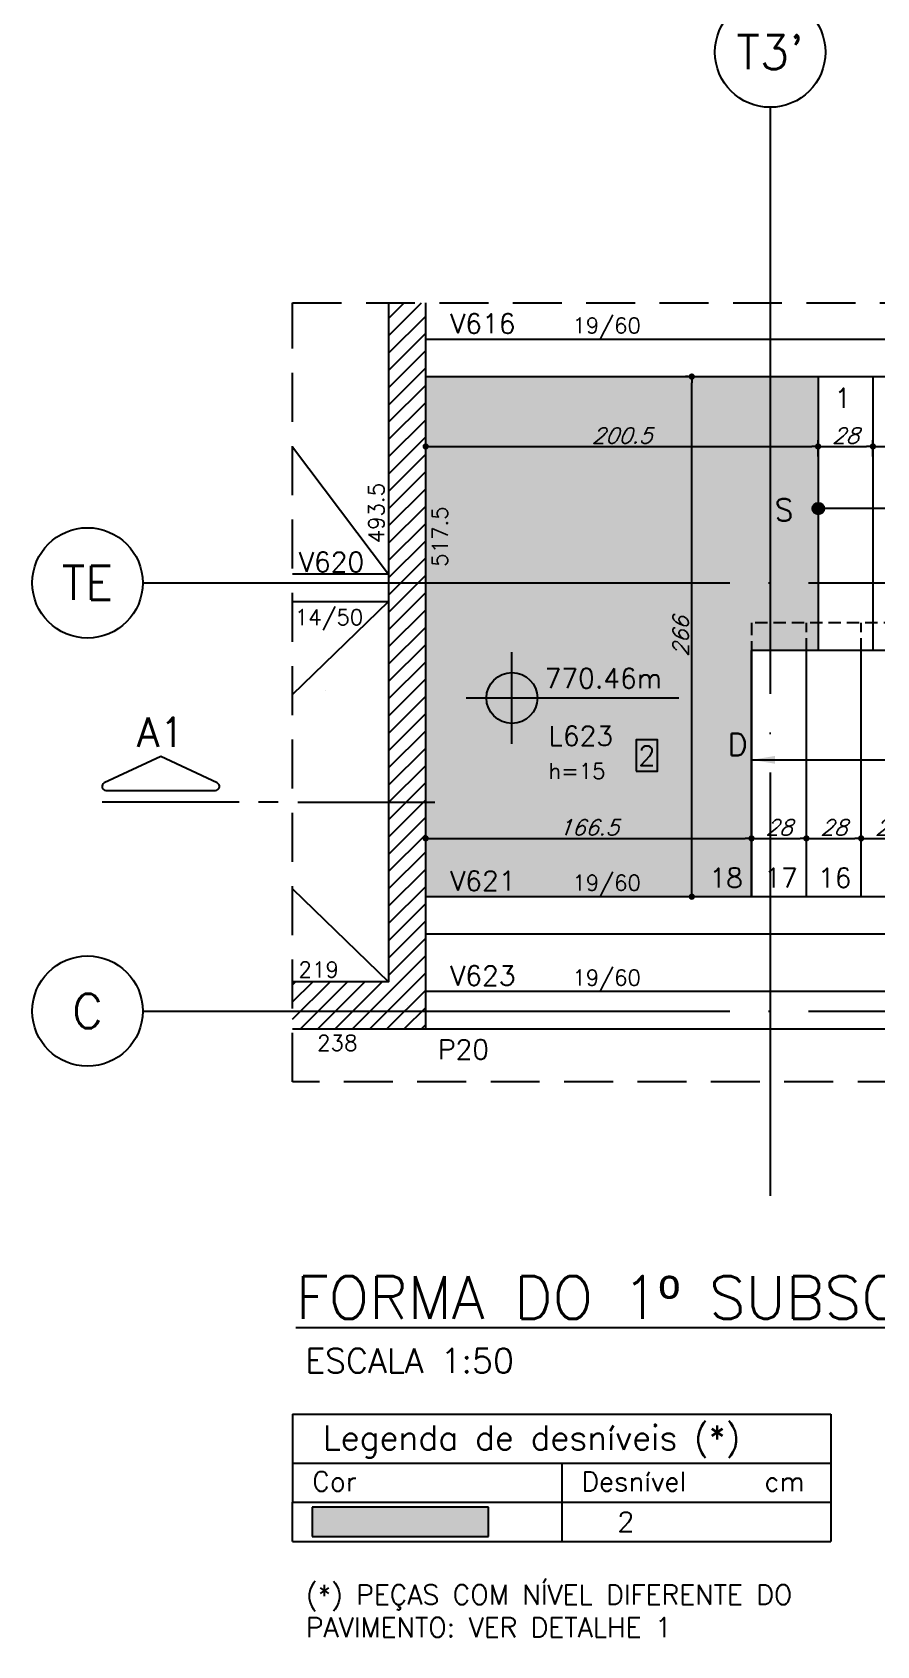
# Model space of a CAD drawing. Header units: millimetres. Extents: x -832 to 3668, y -1574 to 5296.
# Drawn here: x 558 to 990, y 3482 to 4307 of the extents above; entities that cross this region are included whole.
import ezdxf
from ezdxf.enums import TextEntityAlignment as Align

# ---------------------------------------------------------------- set-up
doc = ezdxf.new("R2010")
doc.units = ezdxf.units.MM
doc.header["$LTSCALE"] = 50
doc.linetypes.add('DASHED', pattern=[0.75, 0.5, -0.25])
doc.linetypes.add('EIXO', pattern=[6.8, 6, -0.4, 0, -0.4])
for name, color, linetype in [('242', 12, 'Continuous'), ('AR-TEXTO_REGUA 120_1-200', 4, 'Continuous'), ('F-AUX', 2, 'Continuous'), ('F-AUX-RED', 1, 'Continuous'), ('F-CORTE-INDICAÇÃO', 4, 'Continuous'), ('F-COTAS', 106, 'Continuous'), ('F-DESNIVEL-1', 254, 'Continuous'), ('F-EIXO', 12, 'EIXO'), ('F-ESC NUM', 2, 'Continuous'), ('F-ESC-PROJ', 1, 'Continuous'), ('F-ESCADAS', 2, 'Continuous'), ('F-LAJES', 3, 'Continuous'), ('F-LAJES-DIM', 2, 'Continuous'), ('F-LAJES-NOME', 4, 'Continuous'), ('F-NÍVEL-PLANTA', 2, 'Continuous'), ('F-PILARES-DIM', 172, 'Continuous'), ('F-PILARES-HACH', 174, 'Continuous'), ('F-PILARES-NOME', 170, 'Continuous'), ('F-PILARES-S', 170, 'Continuous'), ('F-TABELA-NÍVEIS', 1, 'Continuous'), ('F-TEXTO', 6, 'Continuous'), ('F-TEXTO-YELLOW', 2, 'Continuous'), ('F-VIGAS', 3, 'Continuous'), ('F-VIGAS-DIM', 2, 'Continuous'), ('F-VIGAS-NOME', 4, 'Continuous'), ('F-VÃO', 1, 'Continuous')]:
    doc.layers.add(name, color=color, linetype=linetype)
doc.layers.add('F-DESNIVEL-2', color=7, linetype='Continuous', true_color=0xffd1e8)
doc.styles.add('5385-ARQ-PB-BAS-PLA-TER-TORRE-A-106-TXT$0$R60-75', font='romans.shx', dxfattribs={"height": 0.1125})
doc.styles.add('CP-TEXT-INCL', font='romans.shx', dxfattribs={"oblique": 20})
doc.styles.add('MCP', font='romans.shx')
doc.styles.add('REGUA-120-esc1_200', font='simplex.shx', dxfattribs={"height": 0.6})
doc.styles.add('ROMANS', font='romans.shx')
doc.dimstyles.new('CP-COTAS-50', dxfattribs={"dimscale": 0.64, "dimtxt": 12.5, "dimasz": 5, "dimexe": 5, "dimexo": 5, "dimgap": 2.5, "dimtad": 1, "dimdec": 1, "dimdsep": 46, "dimtxsty": 'CP-TEXT-INCL', "dimblk1": 'DOT', "dimblk2": 'DOT', "dimsah": 1, "dimcen": 9, "dimclrd": 256, "dimclre": 256, "dimclrt": 256, "dimadec": 0, "dimazin": 0, "dimtfac": 1, "dimtdec": 1, "dimtmove": 2, "dimatfit": 3, "dimldrblk": 'DOT', "dimfxl": 5, "dimtolj": 1, "dimarcsym": 0})
pattern_1 = [(0, (0, 0), (0, 6.985), [5.08, -1.905]), (90, (0, 0), (-6.985, 4e-16), [5.08, -1.905])]

# ---------------------------------------------------------------- blocks, each defined once
blk = doc.blocks.new('*U8')
at = {"layer": 'F-EIXO'}
blk.add_line((0, 0), (0, -556.59), dxfattribs=at)
at = {"layer": 'F-EIXO', "color": 2, "linetype": 'Continuous'}
blk.add_circle((0, 28.21), 28.21, dxfattribs=at)
at = {"layer": 'F-TEXTO', "style": 'ROMANS'}
blk.add_attdef('EIXO', text='', height=17.5, rotation=360, dxfattribs=at).set_placement((0, 28.21), align=Align.MIDDLE_CENTER)
blk = doc.blocks.new('*U7')
at = {"layer": 'F-EIXO'}
blk.add_line((0, 0), (909.22, 0), dxfattribs=at)
at = {"layer": 'F-EIXO', "color": 2, "linetype": 'Continuous'}
blk.add_circle((-28.21, 0), 28.21, dxfattribs=at)
at = {"layer": 'F-TEXTO', "style": 'ROMANS'}
blk.add_attdef('EIXO', text='', height=17.5, dxfattribs=at).set_placement((-28.21, 0), align=Align.MIDDLE_CENTER)
blk = doc.blocks.new('*U9')
at = {"layer": 'F-CORTE-INDICAÇÃO'}
for p, q in [((-100, 0), (-170, 0)), ((-80, 0), (-90, 0)), ((-70, 0), (0, 0))]:
    blk.add_line(p, q, dxfattribs=at)
blk.add_lwpolyline([(-112, 6, 0.802585), (-111.15, 9.81), (-140, 23.26), (-168.85, 9.81, 0.802585), (-168, 6)], format="xyb", close=True, dxfattribs=at)
at = {"layer": 'F-CORTE-INDICAÇÃO', "style": 'ROMANS'}
blk.add_attdef('CORTE', text='', height=15, dxfattribs=at).set_placement((-140, 35.76), align=Align.MIDDLE_CENTER)
at = {"layer": 'F-CORTE-INDICAÇÃO', "color": 2, "style": 'ROMANS'}
blk.add_attdef('FOLHA', text='', height=12, dxfattribs=at).set_placement((-140, -10), align=Align.MIDDLE_CENTER)
blk = doc.blocks.new('*U20')
at = {"layer": 'F-LAJES-DIM', "color": 1}
blk.add_lwpolyline([(0, 0), (11, 0), (11, 16), (0, 16)], close=True, dxfattribs=at)
at = {"layer": 'F-LAJES-DIM', "style": 'MCP'}
blk.add_attdef('DIM', text='', height=10, dxfattribs=at).set_placement((5.5, 8), align=Align.MIDDLE_CENTER)
blk = doc.blocks.new('Nível - Planta')
at = {"layer": 'F-NÍVEL-PLANTA'}
h = blk.add_hatch(color=71, dxfattribs=at)
h.paths.add_polyline_path([(0, 0), (0, 0.26, 0.414214), (-0.26, 0)])
h.paths.add_polyline_path([(0.26, 0), (0, 0), (0, -0.26, 0.414214)])
for p, q in [((0, -0.469), (0, 0.469)), ((-0.469, 0), (1.704, 0))]:
    blk.add_line(p, q, dxfattribs=at)
blk.add_circle((0, 0), 0.26, dxfattribs=at)
at = {"layer": 'F-TEXTO', "color": 3, "style": 'MCP'}
blk.add_attdef('NÍVEL', (0.333, 0.102), '', height=0.2, dxfattribs=at)
blk = doc.blocks.new('_DOT')
at = {"color": 0, "linetype": 'ByBlock'}
blk.add_line((-0.5, 0), (-1, 0), dxfattribs=at)
at = {"color": 0, "linetype": 'ByBlock', "const_width": 0.5}
blk.add_lwpolyline([(-0.25, 0, 1), (0.25, 0, 1)], format="xyb", close=True, dxfattribs=at)
blk = doc.blocks.new('*D186')
at = {"layer": 'DEFPOINTS', "color": 0, "transparency": 16777216}
for p in [(759.46, 3894.72), (925.96, 3894.72), (925.96, 3894.72)]:
    blk.add_point(p, dxfattribs=at)
at = {"layer": 'F-COTAS', "lineweight": -2, "transparency": 16777216}
blk.add_line((762.66, 3894.72), (922.76, 3894.72), dxfattribs=at)
at = {"layer": 'F-COTAS', "lineweight": -2, "transparency": 16777216, "xscale": 3.2, "yscale": 3.2, "zscale": 3.2, "rotation": 180}
blk.add_blockref('_DOT', (759.46, 3894.72), dxfattribs=at)
at = {"layer": 'F-COTAS', "lineweight": -2, "transparency": 16777216, "xscale": 3.2, "yscale": 3.2, "zscale": 3.2}
blk.add_blockref('_DOT', (925.96, 3894.72), dxfattribs=at)
at = {"layer": 'F-COTAS', "transparency": 16777216, "insert": (842.71, 3900.32), "char_height": 8, "attachment_point": 5, "style": 'CP-TEXT-INCL'}
blk.add_mtext('\\A1;166.5', dxfattribs=at)
blk = doc.blocks.new('*D187')
at = {"layer": 'DEFPOINTS', "color": 0, "transparency": 16777216}
for p in [(953.96, 3894.72), (925.96, 3886.45), (953.96, 3886.45)]:
    blk.add_point(p, dxfattribs=at)
at = {"layer": 'F-COTAS', "lineweight": -2, "transparency": 16777216}
for p, q in [((925.96, 3889.65), (925.96, 3897.92)), ((929.16, 3894.72), (950.76, 3894.72)), ((953.96, 3889.65), (953.96, 3897.92))]:
    blk.add_line(p, q, dxfattribs=at)
at = {"layer": 'F-COTAS', "lineweight": -2, "transparency": 16777216, "xscale": 3.2, "yscale": 3.2, "zscale": 3.2, "rotation": 180}
blk.add_blockref('_DOT', (925.96, 3894.72), dxfattribs=at)
at = {"layer": 'F-COTAS', "lineweight": -2, "transparency": 16777216, "xscale": 3.2, "yscale": 3.2, "zscale": 3.2}
blk.add_blockref('_DOT', (953.96, 3894.72), dxfattribs=at)
at = {"layer": 'F-COTAS', "transparency": 16777216, "insert": (939.96, 3900.32), "char_height": 8, "attachment_point": 5, "style": 'CP-TEXT-INCL'}
blk.add_mtext('\\A1;28', dxfattribs=at)
blk = doc.blocks.new('*D188')
at = {"layer": 'DEFPOINTS', "color": 0, "transparency": 16777216}
for p in [(981.96, 3894.72), (953.96, 3886.45), (981.96, 3886.45)]:
    blk.add_point(p, dxfattribs=at)
at = {"layer": 'F-COTAS', "lineweight": -2, "transparency": 16777216}
for p, q in [((953.96, 3889.65), (953.96, 3897.92)), ((957.16, 3894.72), (978.76, 3894.72)), ((981.96, 3889.65), (981.96, 3897.92))]:
    blk.add_line(p, q, dxfattribs=at)
at = {"layer": 'F-COTAS', "lineweight": -2, "transparency": 16777216, "xscale": 3.2, "yscale": 3.2, "zscale": 3.2, "rotation": 180}
blk.add_blockref('_DOT', (953.96, 3894.72), dxfattribs=at)
at = {"layer": 'F-COTAS', "lineweight": -2, "transparency": 16777216, "xscale": 3.2, "yscale": 3.2, "zscale": 3.2}
blk.add_blockref('_DOT', (981.96, 3894.72), dxfattribs=at)
at = {"layer": 'F-COTAS', "transparency": 16777216, "insert": (967.96, 3900.32), "char_height": 8, "attachment_point": 5, "style": 'CP-TEXT-INCL'}
blk.add_mtext('\\A1;28', dxfattribs=at)
blk = doc.blocks.new('*D189')
at = {"layer": 'DEFPOINTS', "color": 0, "transparency": 16777216}
for p in [(1009.96, 3894.72), (981.96, 3886.45), (1009.96, 3886.45)]:
    blk.add_point(p, dxfattribs=at)
at = {"layer": 'F-COTAS', "lineweight": -2, "transparency": 16777216}
for p, q in [((981.96, 3889.65), (981.96, 3897.92)), ((985.16, 3894.72), (1006.76, 3894.72)), ((1009.96, 3889.65), (1009.96, 3897.92))]:
    blk.add_line(p, q, dxfattribs=at)
at = {"layer": 'F-COTAS', "lineweight": -2, "transparency": 16777216, "xscale": 3.2, "yscale": 3.2, "zscale": 3.2, "rotation": 180}
blk.add_blockref('_DOT', (981.96, 3894.72), dxfattribs=at)
at = {"layer": 'F-COTAS', "lineweight": -2, "transparency": 16777216, "xscale": 3.2, "yscale": 3.2, "zscale": 3.2}
blk.add_blockref('_DOT', (1009.96, 3894.72), dxfattribs=at)
at = {"layer": 'F-COTAS', "transparency": 16777216, "insert": (995.96, 3900.32), "char_height": 8, "attachment_point": 5, "style": 'CP-TEXT-INCL'}
blk.add_mtext('\\A1;28', dxfattribs=at)
blk = doc.blocks.new('*D198')
at = {"layer": 'DEFPOINTS', "color": 0, "transparency": 16777216}
for p in [(959.96, 4095.16), (959.96, 4086.89), (759.46, 4082.01)]:
    blk.add_point(p, dxfattribs=at)
at = {"layer": 'F-COTAS', "lineweight": -2, "transparency": 16777216}
for p, q in [((759.46, 4085.21), (759.46, 4098.36)), ((762.66, 4095.16), (956.76, 4095.16)), ((959.96, 4090.09), (959.96, 4098.36))]:
    blk.add_line(p, q, dxfattribs=at)
at = {"layer": 'F-COTAS', "lineweight": -2, "transparency": 16777216, "xscale": 3.2, "yscale": 3.2, "zscale": 3.2, "rotation": 180}
blk.add_blockref('_DOT', (759.46, 4095.16), dxfattribs=at)
at = {"layer": 'F-COTAS', "lineweight": -2, "transparency": 16777216, "xscale": 3.2, "yscale": 3.2, "zscale": 3.2}
blk.add_blockref('_DOT', (959.96, 4095.16), dxfattribs=at)
at = {"layer": 'F-COTAS', "transparency": 16777216, "insert": (859.71, 4100.76), "char_height": 8, "attachment_point": 5, "style": 'CP-TEXT-INCL'}
blk.add_mtext('\\A1;200.5', dxfattribs=at)
blk = doc.blocks.new('*D199')
at = {"layer": 'DEFPOINTS', "color": 0, "transparency": 16777216}
for p in [(987.96, 4095.16), (959.96, 4086.89), (987.96, 4086.89)]:
    blk.add_point(p, dxfattribs=at)
at = {"layer": 'F-COTAS', "lineweight": -2, "transparency": 16777216}
for p, q in [((959.96, 4090.09), (959.96, 4098.36)), ((963.16, 4095.16), (984.76, 4095.16)), ((987.96, 4090.09), (987.96, 4098.36))]:
    blk.add_line(p, q, dxfattribs=at)
at = {"layer": 'F-COTAS', "lineweight": -2, "transparency": 16777216, "xscale": 3.2, "yscale": 3.2, "zscale": 3.2, "rotation": 180}
blk.add_blockref('_DOT', (959.96, 4095.16), dxfattribs=at)
at = {"layer": 'F-COTAS', "lineweight": -2, "transparency": 16777216, "xscale": 3.2, "yscale": 3.2, "zscale": 3.2}
blk.add_blockref('_DOT', (987.96, 4095.16), dxfattribs=at)
at = {"layer": 'F-COTAS', "transparency": 16777216, "insert": (973.96, 4100.76), "char_height": 8, "attachment_point": 5, "style": 'CP-TEXT-INCL'}
blk.add_mtext('\\A1;28', dxfattribs=at)
blk = doc.blocks.new('*D200')
at = {"layer": 'DEFPOINTS', "color": 0, "transparency": 16777216}
for p in [(1015.96, 4095.16), (987.96, 4086.89), (1015.96, 4086.89)]:
    blk.add_point(p, dxfattribs=at)
at = {"layer": 'F-COTAS', "lineweight": -2, "transparency": 16777216}
for p, q in [((987.96, 4090.09), (987.96, 4098.36)), ((991.16, 4095.16), (1012.76, 4095.16)), ((1015.96, 4090.09), (1015.96, 4098.36))]:
    blk.add_line(p, q, dxfattribs=at)
at = {"layer": 'F-COTAS', "lineweight": -2, "transparency": 16777216, "xscale": 3.2, "yscale": 3.2, "zscale": 3.2, "rotation": 180}
blk.add_blockref('_DOT', (987.96, 4095.16), dxfattribs=at)
at = {"layer": 'F-COTAS', "lineweight": -2, "transparency": 16777216, "xscale": 3.2, "yscale": 3.2, "zscale": 3.2}
blk.add_blockref('_DOT', (1015.96, 4095.16), dxfattribs=at)
at = {"layer": 'F-COTAS', "transparency": 16777216, "insert": (1001.96, 4100.76), "char_height": 8, "attachment_point": 5, "style": 'CP-TEXT-INCL'}
blk.add_mtext('\\A1;28', dxfattribs=at)
blk = doc.blocks.new('*D210')
at = {"layer": 'DEFPOINTS', "color": 0, "transparency": 16777216}
for p in [(895.42, 4130.9), (897, 4130.9), (897, 3864.9)]:
    blk.add_point(p, dxfattribs=at)
at = {"layer": 'F-COTAS', "lineweight": -2, "transparency": 16777216}
for p, q in [((893.8, 4130.9), (892.22, 4130.9)), ((895.42, 3868.1), (895.42, 4127.7)), ((893.8, 3864.9), (892.22, 3864.9))]:
    blk.add_line(p, q, dxfattribs=at)
at = {"layer": 'F-COTAS', "lineweight": -2, "transparency": 16777216, "xscale": 3.2, "yscale": 3.2, "zscale": 3.2}
for p, rotation in [((895.42, 4130.9), 90), ((895.42, 3864.9), 270)]:
    blk.add_blockref('_DOT', p, dxfattribs=dict(at, rotation=rotation))
at = {"layer": 'F-COTAS', "transparency": 16777216, "insert": (889.82, 3997.9), "char_height": 8, "attachment_point": 5, "rotation": 90, "style": 'CP-TEXT-INCL'}
blk.add_mtext('\\A1;266', dxfattribs=at)

msp = doc.modelspace()

# ---------------------------------------------------------------- hatches: boundary and pattern name
h = msp.add_hatch()
h.set_pattern_fill('ANGLE', color=256)
h.set_pattern_definition(pattern_1)
h.paths.add_polyline_path([(769.93, 4150.52), (810.17, 4150.52), (810.17, 4165.52), (769.93, 4165.52)], flags=9)
h = msp.add_hatch()
h.set_pattern_fill('ANGLE', color=256)
h.set_pattern_definition(pattern_1)
h.paths.add_polyline_path([(833.69, 4147.31), (875.22, 4147.31), (875.22, 4165.59), (833.69, 4165.59)], flags=9)
h = msp.add_hatch()
h.set_pattern_fill('ANGLE', color=256)
h.set_pattern_definition(pattern_1)
h.paths.add_polyline_path([(740.21, 4044.79), (740.21, 4080.79), (728.21, 4080.79), (728.21, 4044.79)], flags=9)
h = msp.add_hatch()
h.set_pattern_fill('ANGLE', color=256)
h.set_pattern_definition(pattern_1)
h.paths.add_polyline_path([(772.71, 4032.79), (772.71, 4068.79), (760.71, 4068.79), (760.71, 4032.79)], flags=9)
h = msp.add_hatch()
h.set_pattern_fill('ANGLE', color=256)
h.set_pattern_definition(pattern_1)
h.paths.add_polyline_path([(959.92, 4054.36), (973.04, 4054.36), (973.04, 4071.24), (959.92, 4071.24)], flags=9)
h = msp.add_hatch()
h.set_pattern_fill('ANGLE', color=256)
h.set_pattern_definition(pattern_1)
h.paths.add_polyline_path([(692.62, 4028.57), (732.86, 4028.57), (732.86, 4043.57), (692.62, 4043.57)], flags=9)
h = msp.add_hatch()
h.set_pattern_fill('ANGLE', color=256)
h.set_pattern_definition(pattern_1)
h.paths.add_polyline_path([(691.85, 3998.11), (733.37, 3998.11), (733.37, 4016.39), (691.85, 4016.39)], flags=9)
h = msp.add_hatch()
h.set_pattern_fill('ANGLE', color=256)
h.set_pattern_definition(pattern_1)
h.paths.add_polyline_path([(821.64, 3939.66), (859.97, 3939.66), (859.97, 3954.66), (821.64, 3954.66)], flags=9)
h = msp.add_hatch()
h.set_pattern_fill('ANGLE', color=256)
h.set_pattern_definition(pattern_1)
h.paths.add_polyline_path([(916.75, 3934.28), (929.87, 3934.28), (929.87, 3951.16), (916.75, 3951.16)], flags=9)
h = msp.add_hatch()
h.set_pattern_fill('ANGLE', color=256)
h.set_pattern_definition(pattern_1)
h.paths.add_polyline_path([(821.76, 3923.16), (855.47, 3923.16), (855.47, 3935.16), (821.76, 3935.16)], flags=9)
h = msp.add_hatch()
h.set_pattern_fill('ANGLE', color=256)
h.set_pattern_definition(pattern_1)
h.paths.add_polyline_path([(769.93, 3865.52), (807.31, 3865.52), (807.31, 3880.52), (769.93, 3880.52)], flags=9)
h = msp.add_hatch()
h.set_pattern_fill('ANGLE', color=256)
h.set_pattern_definition(pattern_1)
h.paths.add_polyline_path([(833.69, 3862.31), (875.22, 3862.31), (875.22, 3880.59), (833.69, 3880.59)], flags=9)
h = msp.add_hatch()
h.set_pattern_fill('ANGLE', color=256)
h.set_pattern_definition(pattern_1)
h.paths.add_polyline_path([(906.74, 3867.07), (926.5, 3867.07), (926.5, 3882.07), (906.74, 3882.07)], flags=9)
h = msp.add_hatch()
h.set_pattern_fill('ANGLE', color=256)
h.set_pattern_definition(pattern_1)
h.paths.add_polyline_path([(934.74, 3867.07), (954.5, 3867.07), (954.5, 3882.07), (934.74, 3882.07)], flags=9)
h = msp.add_hatch()
h.set_pattern_fill('ANGLE', color=256)
h.set_pattern_definition(pattern_1)
h.paths.add_polyline_path([(962.24, 3867.07), (982, 3867.07), (982, 3882.07), (962.24, 3882.07)], flags=9)
h = msp.add_hatch()
h.set_pattern_fill('ANGLE', color=256)
h.set_pattern_definition(pattern_1)
h.paths.add_polyline_path([(693.65, 3821.65), (717.84, 3821.65), (717.84, 3833.65), (693.65, 3833.65)], flags=9)
h = msp.add_hatch()
h.set_pattern_fill('ANGLE', color=256)
h.set_pattern_definition(pattern_1)
h.paths.add_polyline_path([(769.93, 3817.02), (810.17, 3817.02), (810.17, 3832.02), (769.93, 3832.02)], flags=9)
h = msp.add_hatch()
h.set_pattern_fill('ANGLE', color=256)
h.set_pattern_definition(pattern_1)
h.paths.add_polyline_path([(833.69, 3813.81), (875.22, 3813.81), (875.22, 3832.09), (833.69, 3832.09)], flags=9)
h = msp.add_hatch()
h.set_pattern_fill('ANGLE', color=256)
h.set_pattern_definition(pattern_1)
h.paths.add_polyline_path([(703.15, 3784.15), (727.73, 3784.15), (727.73, 3796.15), (703.15, 3796.15)], flags=9)
h = msp.add_hatch()
h.set_pattern_fill('ANGLE', color=256)
h.set_pattern_definition(pattern_1)
h.paths.add_polyline_path([(765.11, 3779.27), (795.83, 3779.27), (795.83, 3794.27), (765.11, 3794.27)], flags=9)
h = msp.add_hatch()
h.set_pattern_fill('ANGLE', color=256)
h.set_pattern_definition(pattern_1)
h.paths.add_polyline_path([(683.24, 3638.08), (1098.6, 3638.08), (1098.6, 3677.45), (683.24, 3677.45)], flags=9)
h = msp.add_hatch()
h.set_pattern_fill('ANGLE', color=256)
h.set_pattern_definition(pattern_1)
h.paths.add_polyline_path([(694.79, 3618.28), (823.07, 3618.28), (823.07, 3637.03), (694.79, 3637.03)], flags=9)
h = msp.add_hatch()
h.set_pattern_fill('ANGLE', color=256)
h.set_pattern_definition(pattern_1)
h.paths.add_polyline_path([(704.59, 3573.1), (956.97, 3573.1), (956.97, 3601.67), (704.59, 3601.67)], flags=9)
h = msp.add_hatch()
h.set_pattern_fill('ANGLE', color=256)
h.set_pattern_definition(pattern_1)
h.paths.add_polyline_path([(700.42, 3558.36), (728.76, 3558.36), (728.76, 3573.36), (700.42, 3573.36)], flags=9)
h = msp.add_hatch()
h.set_pattern_fill('ANGLE', color=256)
h.set_pattern_definition(pattern_1)
h.paths.add_polyline_path([(838.4, 3558.36), (900.54, 3558.36), (900.54, 3573.36), (838.4, 3573.36)], flags=9)
h = msp.add_hatch()
h.set_pattern_fill('ANGLE', color=256)
h.set_pattern_definition(pattern_1)
h.paths.add_polyline_path([(932.29, 3559.19), (955.15, 3559.19), (955.15, 3569.19), (932.29, 3569.19)], flags=9)
h = msp.add_hatch()
h.set_pattern_fill('ANGLE', color=256)
h.set_pattern_definition(pattern_1)
h.paths.add_polyline_path([(856.38, 3537.73), (868.05, 3537.73), (868.05, 3552.73), (856.38, 3552.73)], flags=25)
h = msp.add_hatch()
h.set_pattern_fill('ANGLE', color=256)
h.set_pattern_definition(pattern_1)
h.paths.add_polyline_path([(856.38, 3537.73), (868.05, 3537.73), (868.05, 3552.73), (856.38, 3552.73)], flags=25)
h = msp.add_hatch()
h.set_pattern_fill('ANGLE', color=256)
h.set_pattern_definition(pattern_1)
h.paths.add_polyline_path([(695.73, 3481.85), (955.49, 3481.85), (955.49, 3515.42), (695.73, 3515.42)], flags=9)
at = {"layer": 'F-AUX'}
h = msp.add_hatch(color=1, dxfattribs=at)
edge = h.paths.add_edge_path()
edge.add_arc((960.06, 4063.4), 3, 0, 360)
at = {"layer": 'F-DESNIVEL-1'}
h = msp.add_hatch(color=256, dxfattribs=at)
h.dxf.hatch_style = 1
h.paths.add_polyline_path([(925.96, 3990.9), (959.96, 3990.9), (959.96, 4130.9), (759.46, 4130.9), (759.46, 3864.9), (925.96, 3864.9)])
at = {"layer": 'F-PILARES-HACH', "linetype": 'Continuous'}
h = msp.add_hatch(dxfattribs=at)
h.set_pattern_fill('ANSI31', color=256, scale=50, style=0)
h.set_pattern_definition([(45, (740.456, 13821.398), (-4.4194174, 4.4194174), [])])
h.paths.add_polyline_path([(759.46, 4168.57), (740.46, 4168.57), (740.46, 3821.4), (691.49, 3821.4), (691.49, 3797.4), (759.46, 3797.4)])

# ---------------------------------------------------------------- linework, layer by layer
at = {"layer": '242', "linetype": 'Continuous'}
for p, q in [((708.5, 3970.19), (708.5, 3970.19)), ((749.96, 3809.4), (749.96, 3809.4))]:
    msp.add_line(p, q, dxfattribs=at)
at = {"layer": 'F-AUX', "color": 1}
msp.add_lwpolyline([(925.96, 3934.9), (1253.57, 3934.9), (1253.57, 4063.4), (960.06, 4063.4)], dxfattribs=at)
msp.add_circle((960.06, 4063.4), 3, dxfattribs=at)
msp.add_solid([(937.96, 3932.9), (925.96, 3934.9), (937.96, 3936.9)], dxfattribs=at)
at = {"layer": 'F-AUX-RED', "color": 1, "linetype": 'DASHED'}
msp.add_lwpolyline([(691.49, 4168.57), (1417.68, 4168.57), (1417.68, 3770.29), (691.49, 3770.29)], close=True, dxfattribs=at)
at = {"layer": 'F-DESNIVEL-1', "linetype": 'Continuous'}
for points in [[(701.49, 3537.73), (791.49, 3537.73), (791.49, 3552.73)], [(701.49, 3537.73), (791.49, 3552.73), (701.49, 3552.73)]]:
    msp.add_solid(points, dxfattribs=at)
at = {"layer": 'F-DESNIVEL-2'}
msp.add_solid([(701.49, 3537.73), (701.49, 3552.73), (701.49, 3537.73)], dxfattribs=at)
at = {"layer": 'F-ESC-PROJ', "linetype": 'DASHED', "ltscale": 0.25}
for p, q in [((1205.96, 4004.9), (925.96, 4004.9)), ((925.96, 4004.9), (925.96, 3990.9))]:
    msp.add_line(p, q, dxfattribs=at)
for points in [[(953.96, 3990.9), (953.96, 4004.9)], [(981.96, 3990.9), (981.96, 4004.9)]]:
    msp.add_lwpolyline(points, dxfattribs=at)
at = {"layer": 'F-ESCADAS', "linetype": 'Continuous'}
for points in [[(959.96, 4130.9), (959.96, 3990.9)], [(987.96, 4130.9), (987.96, 3990.9)], [(925.96, 3864.9), (925.96, 3990.9)], [(1204.77, 3990.9), (926.96, 3990.9)], [(953.96, 3864.9), (953.96, 3990.9)], [(981.96, 3864.9), (981.96, 3990.9)]]:
    msp.add_lwpolyline(points, dxfattribs=at)
at = {"layer": 'F-LAJES'}
msp.add_lwpolyline([(926.96, 3864.9), (759.46, 3864.9), (759.46, 4130.9), (959.96, 4130.9), (959.96, 3990.9), (925.96, 3990.9), (925.96, 3864.9)], dxfattribs=at)
at = {"layer": 'F-PILARES-S', "linetype": 'Continuous'}
for points in [[(740.46, 4168.57), (740.46, 3821.4), (691.49, 3821.4)], [(759.46, 3797.4), (759.46, 4168.57)], [(691.49, 3797.4), (759.46, 3797.4)]]:
    msp.add_lwpolyline(points, dxfattribs=at)
at = {"layer": 'F-TABELA-NÍVEIS'}
for p, q in [((691.49, 3600.23), (691.49, 3555.23)), ((691.49, 3600.23), (966.49, 3600.23)), ((966.49, 3600.23), (966.49, 3575.23)), ((691.49, 3575.23), (966.49, 3575.23)), ((828.99, 3575.23), (828.99, 3555.23)), ((966.49, 3575.23), (966.49, 3555.23)), ((691.49, 3555.23), (966.49, 3555.23)), ((691.49, 3535.23), (691.49, 3555.23)), ((791.49, 3552.73), (701.49, 3552.73)), ((701.49, 3552.73), (701.49, 3537.73)), ((791.49, 3537.73), (791.49, 3552.73)), ((828.99, 3555.23), (828.99, 3535.23)), ((966.49, 3555.23), (966.49, 3535.23)), ((691.49, 3535.23), (966.49, 3535.23)), ((701.49, 3537.73), (791.49, 3537.73))]:
    msp.add_line(p, q, dxfattribs=at)
at = {"layer": 'F-VIGAS'}
for points in [[(1029.96, 4149.9), (759.46, 4149.9)], [(759.46, 4130.9), (1039.46, 4130.9)], [(740.46, 4029.9), (691.49, 4029.9)], [(691.49, 4015.9), (740.46, 4015.9)], [(1116.46, 3864.9), (759.46, 3864.9)], [(759.46, 3845.9), (1116.46, 3845.9)], [(1336.46, 3816.4), (759.46, 3816.4)], [(759.46, 3797.4), (1355.46, 3797.4)]]:
    msp.add_lwpolyline(points, dxfattribs=at)
at = {"layer": 'F-VÃO'}
for p, q in [((691.49, 4095.02), (740.46, 4029.9)), ((691.49, 3968.28), (740.46, 4015.9)), ((691.49, 3869.01), (740.46, 3821.4))]:
    msp.add_line(p, q, dxfattribs=at)

# ---------------------------------------------------------------- block references
at = {"layer": 'F-CORTE-INDICAÇÃO', "linetype": 'Continuous'}
ref = msp.add_blockref('*U9', (764.1, 3913.28), dxfattribs=at)
ref.add_attrib('CORTE', 'A1', dxfattribs={"height": 15, "style": 'ROMANS'}).set_placement((624.1, 3949.04), align=Align.MIDDLE_CENTER)
at = {"layer": 'F-EIXO', "linetype": 'Continuous'}
for name, p, values in [('*U8', (935.46, 4268.6), {'EIXO': "T3'"}), ('*U7', (614.89, 4025.4), {'EIXO': 'TE'}), ('*U7', (614.89, 3806.4), {'EIXO': 'C'})]:
    msp.add_blockref(name, p, dxfattribs=at).add_auto_attribs(values)
at = {"layer": 'F-LAJES-DIM', "linetype": 'Continuous'}
msp.add_blockref('*U20', (866.96, 3929.05), dxfattribs=at).add_auto_attribs({'DIM': '2'})
at = {"layer": 'F-NÍVEL-PLANTA', "linetype": 'Continuous', "xscale": 50, "yscale": 50, "zscale": 50}
msp.add_blockref('Nível - Planta', (803.52, 3966.53), dxfattribs=at).add_auto_attribs({'NÍVEL': '770.46m'})

# ---------------------------------------------------------------- texts
at = {"layer": 'AR-TEXTO_REGUA 120_1-200', "color": 2, "style": 'REGUA-120-esc1_200'}
msp.add_text('ESCALA 1:50', height=12.5, dxfattribs=at).set_placement((697.92, 3621.4))
at = {"layer": 'F-ESC NUM', "style": '5385-ARQ-PB-BAS-PLA-TER-TORRE-A-106-TXT$0$R60-75'}
for s, p in [('1', (968.24, 4114.91)), ('18', (904.38, 3869.57)), ('17', (932.38, 3869.57)), ('16', (959.88, 3869.57))]:
    msp.add_text(s, height=10, dxfattribs=at).set_placement(p)
at = {"layer": 'F-LAJES-DIM', "linetype": 'Continuous', "style": 'MCP'}
msp.add_text('h=15', height=8, dxfattribs=at).set_placement((822.24, 3925.16))
at = {"layer": 'F-LAJES-NOME', "linetype": 'Continuous', "style": 'MCP'}
msp.add_text('L623', height=10, dxfattribs=at).set_placement((822.24, 3942.16))
at = {"layer": 'F-PILARES-DIM', "linetype": 'Continuous', "style": 'MCP'}
for s, p in [('493.5', (738.21, 4045.65)), ('517.5', (770.71, 4033.65))]:
    msp.add_text(s, height=8, rotation=90, dxfattribs=at).set_placement(p)
for s, p in [('219', (694.51, 3823.65)), ('238', (704.01, 3786.15))]:
    msp.add_text(s, height=8, dxfattribs=at).set_placement(p)
at = {"layer": 'F-PILARES-NOME', "linetype": 'Continuous', "style": 'MCP'}
msp.add_text('P20', height=10, dxfattribs=at).set_placement((765.71, 3781.77))
at = {"layer": 'F-TABELA-NÍVEIS', "color": 3, "style": 'MCP'}
msp.add_text('Legenda de desníveis (*)', height=12.5, dxfattribs=at).set_placement((706.97, 3582.03))
at = {"layer": 'F-TABELA-NÍVEIS', "color": 2, "style": 'MCP'}
for s, p in [('Cor', (701.49, 3560.86)), ('Desnível', (838.99, 3560.86)), ('cm', (932.53, 3560.86)), ('2', (857.45, 3540.23))]:
    msp.add_text(s, height=10, dxfattribs=at).set_placement(p)
at = {"layer": 'F-TABELA-NÍVEIS', "style": 'MCP'}
msp.add_text('2', height=10, dxfattribs=at).set_placement((857.45, 3540.23))
at = {"layer": 'F-TABELA-NÍVEIS', "color": 2, "insert": (698.23, 3512.92), "char_height": 10, "width": 276.9593, "attachment_point": 1, "style": 'MCP'}
msp.add_mtext('(*) PEÇAS COM NÍVEL DIFERENTE DO PAVIMENTO: VER DETALHE 1', dxfattribs=at)
at = {"layer": 'F-TEXTO', "style": 'ROMANS'}
msp.add_text('%%UFORMA DO 1º SUBSOLO', height=21.875, dxfattribs=at).set_placement((693.08, 3649.01))
at = {"layer": 'F-TEXTO-YELLOW', "char_height": 11.25, "width": 61.3796, "style": '5385-ARQ-PB-BAS-PLA-TER-TORRE-A-106-TXT$0$R60-75'}
for s, insert, attachment_point in [('S', (937.73, 4068.43), 1), ('D', (923.96, 3948.35), 3)]:
    msp.add_mtext(s, dxfattribs=dict(at, insert=insert, attachment_point=attachment_point))
at = {"layer": 'F-VIGAS-DIM', "linetype": 'Continuous', "style": 'MCP'}
for s, p in [('19/60', (834.46, 4153.02)), ('14/50', (692.61, 4003.82)), ('19/60', (834.46, 3868.02)), ('19/60', (834.46, 3819.52))]:
    msp.add_text(s, height=8, dxfattribs=at).set_placement(p)
at = {"layer": 'F-VIGAS-NOME', "linetype": 'Continuous', "style": 'MCP'}
for s, p in [('V616', (771.96, 4153.02)), ('V620', (694.65, 4031.07)), ('V621', (771.96, 3868.02)), ('V623', (771.96, 3819.52))]:
    msp.add_text(s, height=10, dxfattribs=at).set_placement(p)

# ---------------------------------------------------------------- dimensions: what is measured, and where the dimension line sits
at = {"layer": 'F-COTAS'}
dim = msp.add_linear_dim(base=(895.42, 4130.9), p1=(897, 3864.9), p2=(897, 4130.9), angle=90, dimstyle='CP-COTAS-50', dxfattribs=at)
dim.commit()
dim.dimension.update_dxf_attribs({"geometry": '*D210', "text_midpoint": (889.82, 3997.9)})
for base, p1, p2, picture, middle in [((959.96, 4095.16), (759.46, 4082.01), (959.96, 4086.89), '*D198', (859.71, 4100.76)), ((987.96, 4095.16), (959.96, 4086.89), (987.96, 4086.89), '*D199', (973.96, 4100.76)), ((1015.96, 4095.16), (987.96, 4086.89), (1015.96, 4086.89), '*D200', (1001.96, 4100.76)), ((925.96, 3894.72), (759.46, 3894.72), (925.96, 3894.72), '*D186', (842.71, 3900.32)), ((953.96, 3894.72), (925.96, 3886.45), (953.96, 3886.45), '*D187', (939.96, 3900.32)), ((981.96, 3894.72), (953.96, 3886.45), (981.96, 3886.45), '*D188', (967.96, 3900.32)), ((1009.96, 3894.72), (981.96, 3886.45), (1009.96, 3886.45), '*D189', (995.96, 3900.32))]:
    dim = msp.add_linear_dim(base=base, p1=p1, p2=p2, dimstyle='CP-COTAS-50', override={"dimfxl": 2.5}, dxfattribs=at)
    dim.commit()
    dim.dimension.update_dxf_attribs({"geometry": picture, "text_midpoint": middle})

doc.saveas('drawing.dxf')
